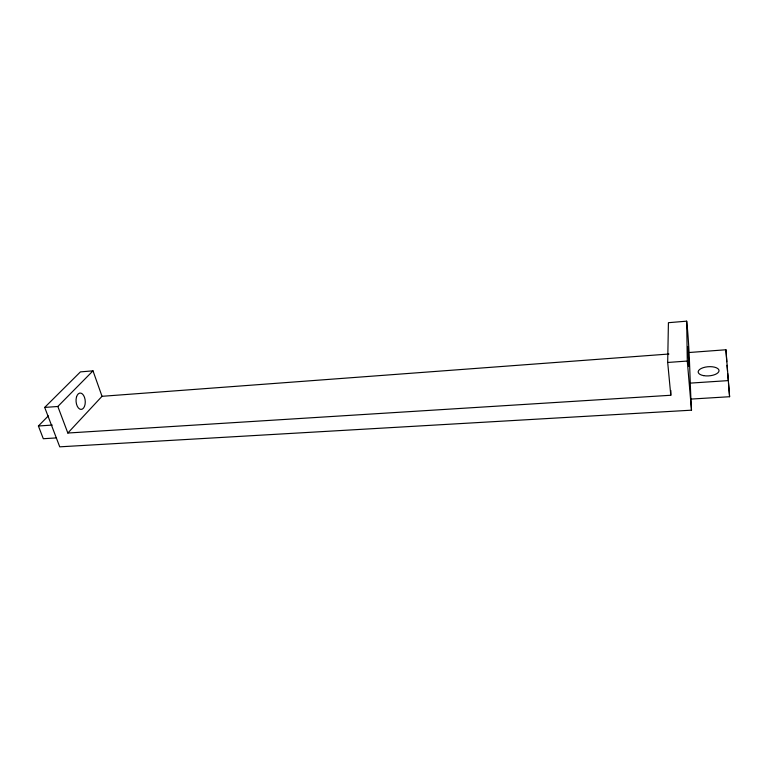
<?xml version="1.0" encoding="UTF-8"?>
<svg xmlns="http://www.w3.org/2000/svg" width="768" height="768" viewBox="0 0 768 768"><rect width="100%" height="100%" fill="white"/><g stroke="black" fill="none" stroke-linecap="round" stroke-linejoin="round"><path stroke-width="1.15" d="M67.834 433.027L102.029 396.307L92.995 370.838L57.84 406.483L67.834 433.027L670.8 395.261L670.858 390.528M670.8 395.261L667.69 362.467L668.419 322.694L686.678 321.168C689.914 350.755 689.722 380.515 691.507 410.179L59.741 446.832L44.688 407.424L80.429 371.885L92.995 370.838M55.987 437.942L43.306 438.72L38.4 425.99L48.336 415.901M102.029 396.307L668.918 354.019M689.328 352.493L725.942 349.766L729.6 396.72L691.277 399.062M44.688 407.424L57.84 406.483M667.69 362.467L687.283 361.046L686.678 321.168M38.4 425.99L52.282 425.078M689.914 383.136L728.506 380.592M687.283 361.046L691.507 410.179M726.998 365.29L727.488 371.107M727.68 373.44L728.256 380.419M728.448 382.752L729.6 396.72M725.942 349.766L726.758 361.709M689.098 365.414L689.04 366.509L687.667 346.714L689.098 365.414M76.474 397.085A8.198 4.589 85.7 0 0 81.043 409.411A8.198 4.589 85.7 0 0 84.451 397.2A8.198 4.589 85.7 0 0 76.474 397.085M703.661 375.638A10.454 4.589 -4.2 0 0 719.021 370.55A10.454 4.589 -4.2 0 0 703.114 367.709A10.454 4.589 -4.2 0 0 703.661 375.638"/></g></svg>
